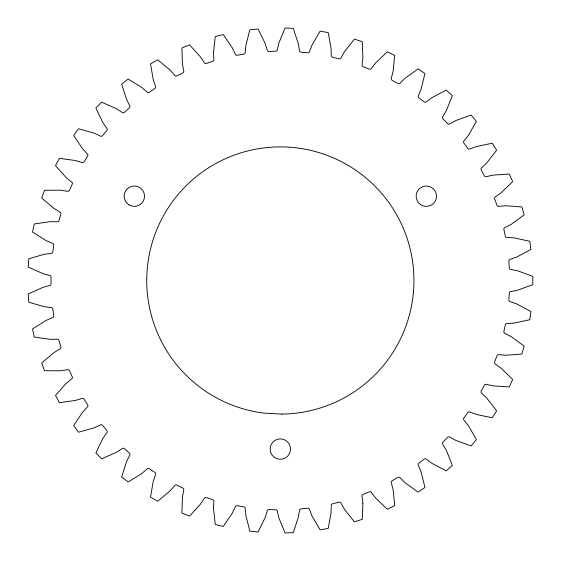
<?xml version="1.0" encoding="UTF-8"?>
<svg xmlns="http://www.w3.org/2000/svg" width="561" height="561" viewBox="0 0 561 561"><rect width="100%" height="100%" fill="white"/><g stroke="black" fill="none" stroke-linecap="round" stroke-linejoin="round"><path stroke-width="0.84" d="M362.897 503.308L362.28 519.325L354.426 521.877L344.503 509.283L341.151 503.357A1.69 1.69 0 0 0 339.082 502.165L332.533 503.799A1.69 1.69 0 0 0 331.263 505.819L331.088 512.628L328.241 528.406L320.107 529.843L312.042 515.987L309.546 509.647A1.69 1.69 0 0 0 307.659 508.189L300.948 508.89A1.69 1.69 0 0 0 299.413 510.713L298.284 517.431L293.277 532.662L285.023 532.95L278.957 518.112L277.365 511.485A1.69 1.69 0 0 0 275.703 509.774L268.964 509.535A1.69 1.69 0 0 0 267.183 511.127L265.136 517.628L258.053 532.01L249.841 531.148L245.9 515.608L245.248 508.827A1.69 1.69 0 0 0 243.846 506.899L237.198 505.727A1.69 1.69 0 0 0 235.213 507.053L232.282 513.203L223.271 526.456L215.256 524.465L213.517 508.525L213.811 501.716A1.69 1.69 0 0 0 212.689 499.613L206.273 497.53A1.69 1.69 0 0 0 204.127 498.568L200.361 504.248L189.59 516.127L181.932 513.027L182.43 497.004L183.671 490.307A1.69 1.69 0 0 0 182.851 488.07L176.785 485.111A1.69 1.69 0 0 0 174.52 485.84L170.004 490.945L157.683 501.204L150.53 497.074L153.251 481.275L155.418 474.816A1.69 1.69 0 0 0 154.913 472.481L149.317 468.708A1.69 1.69 0 0 0 146.968 469.115L141.786 473.54L128.16 481.983L121.653 476.899L126.548 461.633L129.591 455.539A1.69 1.69 0 0 0 129.416 453.155L124.402 448.646A1.69 1.69 0 0 0 122.018 448.723L116.267 452.376L101.604 458.842L95.861 452.902L102.838 438.471L106.695 432.854A1.69 1.69 0 0 0 106.856 430.476L102.516 425.301A1.69 1.69 0 0 0 100.146 425.049L93.946 427.875L78.519 432.236L73.666 425.554L82.579 412.23L87.179 407.202A1.69 1.69 0 0 0 87.67 404.867L84.094 399.144A1.69 1.69 0 0 0 81.78 398.562L75.251 400.498L59.368 402.672L55.49 395.379L66.17 383.422L71.429 379.089A1.69 1.69 0 0 0 72.236 376.845L69.494 370.681A1.69 1.69 0 0 0 67.285 369.783L60.546 370.786L44.515 370.73L41.689 362.967L53.933 352.617L59.739 349.054A1.69 1.69 0 0 0 60.854 346.943L58.996 340.457A1.69 1.69 0 0 0 56.927 339.258L50.118 339.321L34.249 337.028L32.538 328.949L46.1 320.401L52.341 317.687A1.69 1.69 0 0 0 53.744 315.752L52.804 309.069A1.69 1.69 0 0 0 50.925 307.596L44.172 306.706L28.779 302.232L28.204 293.992L42.825 287.414L49.389 285.591A1.69 1.69 0 0 0 51.044 283.873L51.044 277.127A1.69 1.69 0 0 0 49.389 275.409L42.825 273.586L28.204 267.008L28.779 258.768L44.172 254.294L50.925 253.404A1.69 1.69 0 0 0 52.804 251.931L53.744 245.248A1.69 1.69 0 0 0 52.341 243.313L46.1 240.599L32.538 232.051L34.249 223.972L50.118 221.679L56.927 221.742A1.69 1.69 0 0 0 58.996 220.543L60.854 214.057A1.69 1.69 0 0 0 59.739 211.946L53.933 208.383L41.689 198.033L44.515 190.27L60.546 190.214L67.285 191.217A1.69 1.69 0 0 0 69.494 190.319L72.236 184.155A1.69 1.69 0 0 0 71.429 181.911L66.17 177.578L55.49 165.621L59.368 158.328L75.251 160.502L81.78 162.438A1.69 1.69 0 0 0 84.094 161.856L87.67 156.133A1.69 1.69 0 0 0 87.179 153.798L82.579 148.77L73.666 135.446L78.519 128.764L93.946 133.125L100.146 135.951A1.69 1.69 0 0 0 102.516 135.699L106.856 130.524A1.69 1.69 0 0 0 106.695 128.146L102.838 122.529L95.861 108.098L101.604 102.158L116.267 108.624L122.018 112.277A1.69 1.69 0 0 0 124.402 112.354L129.416 107.845A1.69 1.69 0 0 0 129.591 105.461L126.548 99.367L121.653 84.101L128.16 79.017L141.786 87.46L146.968 91.885A1.69 1.69 0 0 0 149.317 92.292L154.913 88.519A1.69 1.69 0 0 0 155.418 86.184L153.251 79.725L150.53 63.926L157.683 59.796L170.004 70.055L174.52 75.16A1.69 1.69 0 0 0 176.785 75.889L182.851 72.93A1.69 1.69 0 0 0 183.671 70.693L182.43 63.996L181.932 47.973L189.59 44.873L200.361 56.752L204.127 62.432A1.69 1.69 0 0 0 206.273 63.47L212.689 61.387A1.69 1.69 0 0 0 213.811 59.284L213.517 52.475L215.256 36.535L223.271 34.544L232.282 47.797L235.213 53.947A1.69 1.69 0 0 0 237.198 55.273L243.846 54.101A1.69 1.69 0 0 0 245.248 52.173L245.9 45.392L249.841 29.852L258.053 28.99L265.136 43.372L267.183 49.873A1.69 1.69 0 0 0 268.964 51.465L275.703 51.226A1.69 1.69 0 0 0 277.365 49.515L278.957 42.888L285.023 28.05L293.277 28.338L298.284 43.569L299.413 50.287A1.69 1.69 0 0 0 300.948 52.11L307.659 52.811A1.69 1.69 0 0 0 309.546 51.353L312.042 45.013L320.107 31.157L328.241 32.594L331.088 48.372L331.263 55.181A1.69 1.69 0 0 0 332.533 57.201L339.082 58.835A1.69 1.69 0 0 0 341.151 57.643L344.503 51.717L354.426 39.123L362.28 41.675L362.897 57.692L362.125 64.459A1.69 1.69 0 0 0 363.107 66.64L369.362 69.164A1.69 1.69 0 0 0 371.571 68.274L375.723 62.874L387.293 51.78L394.72 55.399L393.107 71.352L391.396 77.944A1.69 1.69 0 0 0 392.062 80.237L397.903 83.61A1.69 1.69 0 0 0 400.224 83.042L405.084 78.267L418.085 68.891L424.936 73.512L421.115 89.08L418.506 95.377A1.69 1.69 0 0 0 418.85 97.733L424.165 101.892A1.69 1.69 0 0 0 426.535 101.646L432.012 97.593L446.198 90.125L452.334 95.651L446.388 110.538L442.931 116.408A1.69 1.69 0 0 0 442.938 118.792L447.622 123.644A1.69 1.69 0 0 0 450.006 123.736L455.995 120.482L471.079 115.061L476.387 121.386L468.421 135.299L464.185 140.629A1.69 1.69 0 0 0 463.856 142.992L467.825 148.455A1.69 1.69 0 0 0 470.174 148.875L476.555 146.491L492.249 143.216L496.625 150.222L486.801 162.886L481.857 167.578A1.69 1.69 0 0 0 481.212 169.871L484.374 175.831A1.69 1.69 0 0 0 486.646 176.575L493.294 175.102L509.29 174.043L512.649 181.589L501.162 192.767L495.615 196.722A1.69 1.69 0 0 0 494.648 198.903L496.955 205.249A1.69 1.69 0 0 0 499.101 206.301L505.889 205.768L521.877 206.946L524.156 214.884L511.218 224.351L505.18 227.5A1.69 1.69 0 0 0 503.918 229.526L505.321 236.125A1.69 1.69 0 0 0 507.298 237.464L514.1 237.885L529.766 241.272L530.916 249.456L516.786 257.036L510.37 259.308A1.69 1.69 0 0 0 508.841 261.138L509.311 267.87A1.69 1.69 0 0 0 511.078 269.469L517.754 270.83L532.796 276.37L532.796 284.63L517.754 290.17L511.078 291.531A1.69 1.69 0 0 0 509.311 293.13L508.841 299.862A1.69 1.69 0 0 0 510.37 301.692L516.786 303.964L530.916 311.544L529.766 319.728L514.1 323.115L507.298 323.536A1.69 1.69 0 0 0 505.321 324.875L503.918 331.474A1.69 1.69 0 0 0 505.18 333.5L511.218 336.649L524.156 346.116L521.877 354.054L505.889 355.232L499.101 354.699A1.69 1.69 0 0 0 496.955 355.751L494.648 362.097A1.69 1.69 0 0 0 495.615 364.278L501.162 368.233L512.649 379.411L509.29 386.957L493.294 385.898L486.646 384.425A1.69 1.69 0 0 0 484.374 385.169L481.212 391.129A1.69 1.69 0 0 0 481.857 393.422L486.801 398.114L496.625 410.778L492.249 417.784L476.555 414.509L470.174 412.125A1.69 1.69 0 0 0 467.825 412.545L463.856 418.008A1.69 1.69 0 0 0 464.185 420.371L468.421 425.701L476.387 439.614L471.079 445.939L455.995 440.518L450.006 437.264A1.69 1.69 0 0 0 447.622 437.356L442.938 442.208A1.69 1.69 0 0 0 442.931 444.593L446.388 450.462L452.334 465.35L446.198 470.875L432.012 463.407L426.535 459.354A1.69 1.69 0 0 0 424.165 459.108L418.85 463.267A1.69 1.69 0 0 0 418.506 465.623L421.115 471.92L424.936 487.488L418.085 492.109L405.084 482.733L400.224 477.958A1.69 1.69 0 0 0 397.903 477.39L392.062 480.763A1.69 1.69 0 0 0 391.396 483.056L393.107 489.648L394.72 505.601L387.293 509.22L375.723 498.126L371.571 492.726A1.69 1.69 0 0 0 369.362 491.836L363.107 494.36A1.69 1.69 0 0 0 362.125 496.541L362.897 503.308M282.001 414.088L265.248 413.24A133.595 133.595 0 0 1 169.688 205.628A133.595 133.595 0 0 1 397.952 217.135A133.595 133.595 0 0 1 282.001 414.088M274.701 457.566A10.182 10.182 0 0 0 290.493 449.726A10.182 10.182 0 0 0 275.809 439.971A10.182 10.182 0 0 0 274.701 457.566M420.357 204.442A10.182 10.182 0 0 0 436.458 197.269A10.182 10.182 0 0 0 422.195 186.904A10.182 10.182 0 0 0 420.357 204.442M129.065 204.912A10.182 10.182 0 0 0 144.514 196.42A10.182 10.182 0 0 0 129.43 187.283A10.182 10.182 0 0 0 129.065 204.912"/></g></svg>
